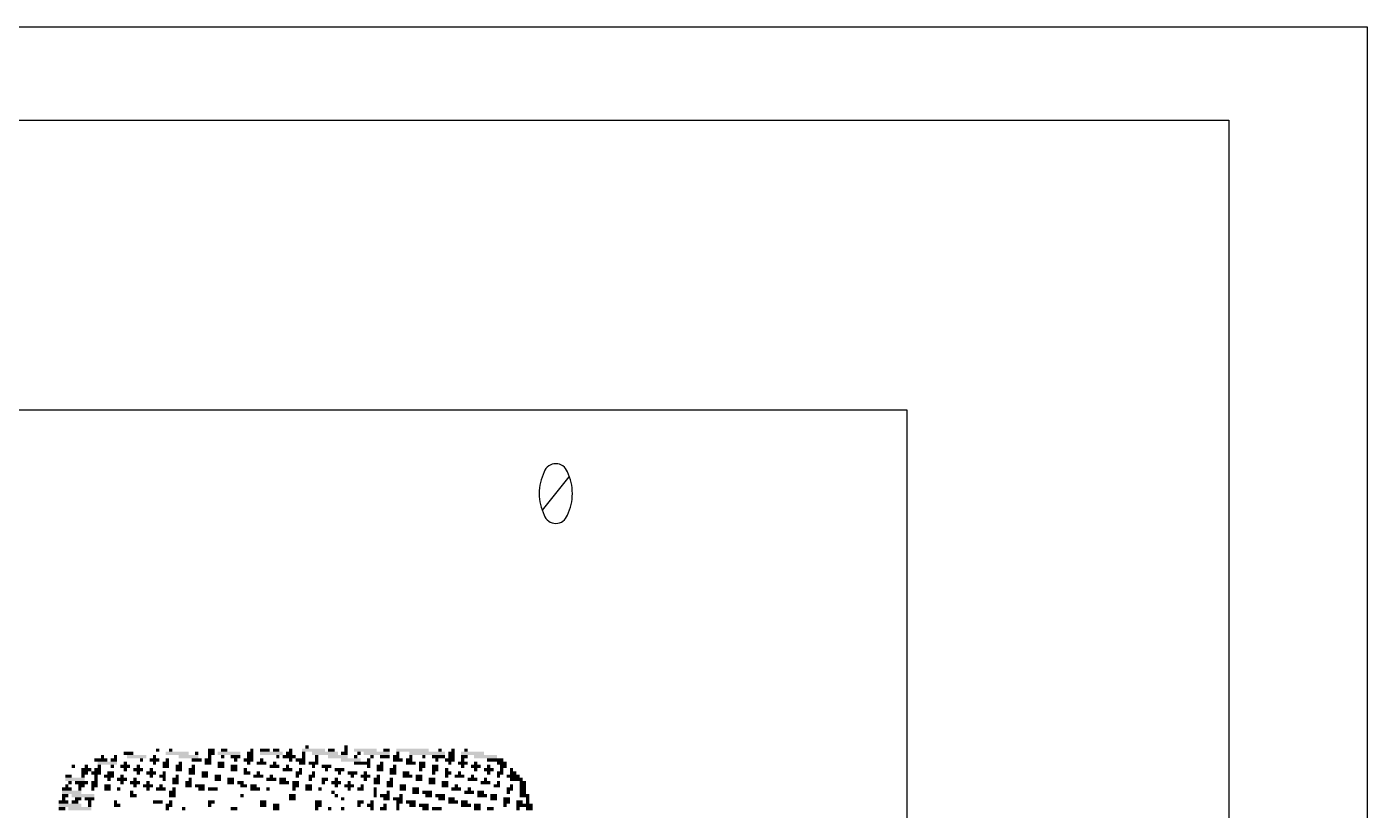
# Model space of a CAD drawing. Extents: x 0 to 124, y 0 to 91.
# Drawn here: x 43.98 to 70.21, y 43.5 to 58.83 of the extents above; entities that cross this region are included whole.
import ezdxf

# ---------------------------------------------------------------- set-up
doc = ezdxf.new("R2010")
doc.units = 0
doc.layers.add('21', color=253, linetype='CONTINUOUS')

# ---------------------------------------------------------------- blocks, each defined once
blk = doc.blocks.new('RECT')
blk.add_solid([(-0.5, -0.5), (0.5, -0.5), (-0.5, 0.5), (0.5, 0.5)])

msp = doc.modelspace()

# ---------------------------------------------------------------- linework, layer by layer
at = {"layer": '21'}
for p, q in [((13.21, 58.83), (70.21, 58.83)), ((70.21, 58.83), (70.21, 10.83)), ((15.5, 57), (67.5, 57)), ((67.5, 57), (67.5, 13)), ((61.21, 51.33), (22.21, 51.33)), ((61.21, 18.33), (61.21, 51.33)), ((54.075, 49.3704), (54.5943, 50.0196))]:
    msp.add_line(p, q, dxfattribs=at)
for centre, radius, start, end in [((54.9729, 49.695), 0.9628, 154.0109, 180.0001), ((54.3346, 50.039), 0.2402, 90, 161.0751), ((54.3346, 50.039), 0.2402, 18.9248, 90.0002), ((53.6964, 49.695), 0.9629, 359.9999, 25.9891), ((54.973, 49.695), 0.9629, 180, 205.9888), ((53.6963, 49.695), 0.9629, 334.0112, 360), ((54.3346, 49.351), 0.2402, 198.9254, 269.9998), ((54.3346, 49.351), 0.2402, 270, 341.0747)]:
    msp.add_arc(centre, radius, start, end, dxfattribs=at)

# ---------------------------------------------------------------- block references
at = {"layer": '21', "yscale": 0.0635}
for p, xscale in [((45.974, 44.6088), 0.1905), ((46.5455, 44.6723), 0.0635), ((46.9265, 44.6088), 0.4445), ((46.7995, 44.6723), 0.0635), ((47.3075, 44.6088), 0.0635), ((47.5933, 44.6723), 0.127), ((47.5933, 44.6088), 0.127), ((47.9425, 44.6088), 0.4445), ((47.8473, 44.6723), 0.127), ((48.3553, 44.6088), 0.127), ((48.387, 44.6723), 0.0635), ((48.641, 44.6723), 0.1905), ((48.768, 44.6088), 0.4445), ((48.8633, 44.6723), 0.127), ((49.1173, 44.6088), 0.127), ((49.149, 44.6723), 0.0635), ((49.5935, 44.6723), 0.4445), ((49.403, 44.6088), 0.0635), ((49.4665, 44.7358), 0.0635), ((49.8158, 44.6088), 0.508), ((49.9428, 44.6723), 0.127), ((50.1968, 44.6088), 0.127), ((50.2285, 44.7358), 0.0635), ((50.2285, 44.6723), 0.0635), ((50.6095, 44.6723), 0.4445), ((50.4825, 44.6088), 0.0635), ((50.8317, 44.6088), 0.508), ((51.0222, 44.6723), 0.127), ((51.2445, 44.6088), 0.0635), ((51.5303, 44.6723), 0.635), ((51.816, 44.6088), 0.6985), ((52.07, 44.6723), 0.0635), ((52.2923, 44.6088), 0.127), ((52.324, 44.6723), 0.0635), ((52.705, 44.6088), 0.4445), ((52.578, 44.6723), 0.0635), ((44.8945, 44.3548), 0.0635), ((45.1485, 44.2913), 0.1905), ((45.1485, 44.3548), 0.0635), ((45.4342, 44.4818), 0.254), ((45.3708, 44.2913), 0.127), ((45.5613, 44.4183), 0.381), ((45.4025, 44.3548), 0.0635), ((45.466, 44.5453), 0.0635), ((45.6565, 44.3548), 0.0635), ((45.6883, 44.4818), 0.127), ((45.72, 44.5453), 0.0635), ((45.9105, 44.3548), 0.1905), ((45.9105, 44.4183), 0.0635), ((45.9105, 44.2913), 0.0635), ((46.1328, 44.5453), 0.381), ((46.1645, 44.2913), 0.1905), ((46.1645, 44.3548), 0.0635), ((46.228, 44.4818), 0.0635), ((46.482, 44.4818), 0.1905), ((46.4185, 44.2913), 0.0635), ((46.482, 44.5453), 0.0635), ((46.482, 44.4183), 0.0635), ((46.7043, 44.4183), 0.127), ((46.7043, 44.3548), 0.127), ((46.736, 44.4818), 0.0635), ((46.9582, 44.3548), 0.127), ((46.9582, 44.2913), 0.127), ((47.1487, 44.5453), 0.381), ((46.99, 44.4183), 0.0635), ((47.2123, 44.2913), 0.127), ((47.3075, 44.4818), 0.1905), ((47.244, 44.3548), 0.0635), ((47.5297, 44.4818), 0.127), ((47.5297, 44.4183), 0.127), ((47.5615, 44.5453), 0.0635), ((47.7838, 44.4183), 0.127), ((47.7838, 44.3548), 0.127), ((47.8155, 44.5453), 0.0635), ((48.0695, 44.5453), 0.1905), ((48.0378, 44.3548), 0.127), ((48.0378, 44.2913), 0.127), ((48.0695, 44.4818), 0.0635), ((48.26, 44.2913), 0.0635), ((48.3235, 44.4818), 0.1905), ((48.3553, 44.5453), 0.127), ((48.3235, 44.4183), 0.0635), ((48.5775, 44.4183), 0.1905), ((48.5775, 44.4818), 0.0635), ((48.8315, 44.3548), 0.1905), ((48.8315, 44.4183), 0.0635), ((48.895, 44.5453), 0.0635), ((49.1173, 44.5453), 0.254), ((49.0855, 44.2913), 0.1905), ((49.0855, 44.3548), 0.0635), ((49.149, 44.4818), 0.0635), ((49.3395, 44.4818), 0.1905), ((49.3395, 44.2913), 0.0635), ((49.3713, 44.4183), 0.127), ((49.403, 44.5453), 0.0635), ((49.5935, 44.4183), 0.1905), ((49.5935, 44.3548), 0.0635), ((49.657, 44.5453), 0.0635), ((49.657, 44.4818), 0.0635), ((49.8475, 44.3548), 0.1905), ((49.8475, 44.2913), 0.0635), ((50.0697, 44.5453), 0.381), ((50.1015, 44.2913), 0.1905), ((50.3238, 44.4818), 0.381), ((50.419, 44.5453), 0.0635), ((50.546, 44.4183), 0.3175), ((50.673, 44.4818), 0.0635), ((50.673, 44.3548), 0.0635), ((50.7365, 44.5453), 0.0635), ((50.8953, 44.3548), 0.127), ((50.8953, 44.2913), 0.127), ((50.9905, 44.5453), 0.1905), ((50.927, 44.4183), 0.0635), ((51.1493, 44.2913), 0.127), ((51.2127, 44.5453), 0.127), ((51.181, 44.3548), 0.0635), ((51.2445, 44.4818), 0.1905), ((51.4985, 44.4183), 0.1905), ((51.4668, 44.4818), 0.127), ((51.4985, 44.5453), 0.0635), ((51.689, 44.2913), 0.0635), ((51.7208, 44.4183), 0.127), ((51.7208, 44.3548), 0.127), ((51.7525, 44.5453), 0.0635), ((52.0383, 44.5453), 0.254), ((51.9748, 44.3548), 0.127), ((51.9748, 44.2913), 0.127), ((52.0065, 44.4818), 0.0635), ((52.2605, 44.4818), 0.1905), ((52.197, 44.2913), 0.0635), ((52.2605, 44.4183), 0.0635), ((52.2923, 44.5453), 0.127), ((52.5145, 44.4183), 0.1905), ((52.5145, 44.4818), 0.0635), ((52.5145, 44.3548), 0.0635), ((52.5463, 44.5453), 0.127), ((52.7685, 44.3548), 0.1905), ((52.959, 44.5453), 0.4445), ((52.7685, 44.4183), 0.0635), ((52.7685, 44.2913), 0.0635), ((53.0225, 44.2913), 0.1905), ((53.0225, 44.3548), 0.0635), ((53.1495, 44.4818), 0.3175), ((53.2765, 44.4183), 0.1905), ((53.2765, 44.2913), 0.0635), ((53.3083, 44.3548), 0.127), ((53.467, 44.2913), 0.0635), ((44.7993, 44.1643), 0.127), ((44.9263, 44.1008), 0.381), ((44.831, 44.0373), 0.0635), ((45.0533, 44.0373), 0.254), ((45.085, 44.1643), 0.0635), ((45.1168, 44.2278), 0.127), ((45.339, 44.2278), 0.1905), ((45.3073, 44.0373), 0.127), ((45.339, 44.1643), 0.0635), ((45.339, 44.1008), 0.0635), ((45.593, 44.1643), 0.1905), ((45.6247, 44.2278), 0.127), ((45.593, 44.1008), 0.0635), ((45.847, 44.1008), 0.1905), ((45.847, 44.1643), 0.0635), ((45.847, 44.0373), 0.0635), ((46.101, 44.0373), 0.1905), ((46.101, 44.1008), 0.0635), ((46.1645, 44.2278), 0.0635), ((46.355, 44.0373), 0.0635), ((46.4185, 44.2278), 0.1905), ((46.4185, 44.1643), 0.0635), ((46.6408, 44.1643), 0.127), ((46.6725, 44.2278), 0.0635), ((46.6725, 44.1008), 0.0635), ((46.8948, 44.1008), 0.127), ((46.8948, 44.0373), 0.127), ((46.9265, 44.1643), 0.0635), ((47.1487, 44.0373), 0.127), ((47.1805, 44.1008), 0.0635), ((47.2123, 44.2278), 0.127), ((47.4663, 44.2278), 0.127), ((47.4663, 44.1643), 0.127), ((47.7203, 44.1643), 0.127), ((47.7203, 44.1008), 0.127), ((47.9743, 44.1008), 0.127), ((47.9743, 44.0373), 0.127), ((48.1648, 44.0373), 0.127), ((48.2918, 44.2278), 0.127), ((48.514, 44.1643), 0.1905), ((48.514, 44.2278), 0.0635), ((48.768, 44.1008), 0.1905), ((48.768, 44.1643), 0.0635), ((49.022, 44.0373), 0.1905), ((48.9903, 44.1008), 0.127), ((49.2443, 44.0373), 0.127), ((49.3078, 44.2278), 0.127), ((49.276, 44.1643), 0.0635), ((49.53, 44.1008), 0.0635), ((49.5618, 44.1643), 0.127), ((49.5935, 44.2278), 0.0635), ((49.784, 44.0373), 0.0635), ((49.8158, 44.1008), 0.127), ((50.038, 44.0373), 0.1905), ((50.038, 44.1008), 0.0635), ((50.1015, 44.2278), 0.0635), ((50.3555, 44.2278), 0.1905), ((50.292, 44.0373), 0.0635), ((50.3555, 44.1643), 0.0635), ((50.6095, 44.1643), 0.1905), ((50.6095, 44.2278), 0.0635), ((50.6095, 44.1008), 0.0635), ((50.8317, 44.1008), 0.127), ((50.8317, 44.0373), 0.127), ((50.8635, 44.1643), 0.0635), ((51.0858, 44.0373), 0.127), ((51.1175, 44.1008), 0.0635), ((51.1493, 44.2278), 0.127), ((51.4032, 44.2278), 0.127), ((51.435, 44.1643), 0.1905), ((51.6573, 44.1643), 0.127), ((51.6573, 44.1008), 0.127), ((51.9113, 44.1008), 0.127), ((51.9113, 44.0373), 0.127), ((51.943, 44.2278), 0.0635), ((52.1653, 44.0373), 0.127), ((52.2288, 44.2278), 0.127), ((52.197, 44.1643), 0.0635), ((52.451, 44.1643), 0.1905), ((52.451, 44.2278), 0.0635), ((52.705, 44.1008), 0.1905), ((52.705, 44.1643), 0.0635), ((52.959, 44.0373), 0.1905), ((52.959, 44.1008), 0.0635), ((53.0225, 44.2278), 0.0635), ((53.213, 44.1643), 0.0635), ((53.213, 44.0373), 0.0635), ((53.2448, 44.2278), 0.127), ((53.4988, 44.1643), 0.254), ((53.4988, 44.2278), 0.127), ((53.5623, 44.1008), 0.254), ((53.6893, 44.0373), 0.127), ((44.7675, 43.9103), 0.1905), ((44.8628, 43.8468), 0.381), ((44.7358, 43.7833), 0.127), ((44.7675, 43.9738), 0.0635), ((45.085, 43.7833), 0.4445), ((45.0533, 43.9738), 0.127), ((45.0215, 43.9103), 0.0635), ((45.2755, 43.9103), 0.0635), ((45.3073, 43.9738), 0.127), ((45.5613, 43.9738), 0.127), ((45.5613, 43.9103), 0.127), ((45.7835, 43.9103), 0.0635), ((46.0375, 43.8468), 0.0635), ((46.0693, 43.7833), 0.127), ((46.101, 43.9738), 0.0635), ((46.355, 43.9738), 0.1905), ((46.355, 43.9103), 0.0635), ((46.609, 43.9103), 0.1905), ((46.609, 43.9738), 0.0635), ((46.8313, 43.8468), 0.127), ((46.8313, 43.7833), 0.127), ((46.863, 43.9103), 0.0635), ((47.1487, 43.9738), 0.127), ((47.371, 43.9738), 0.1905), ((47.4028, 43.9103), 0.127), ((47.625, 43.9103), 0.1905), ((48.1965, 43.7833), 0.0635), ((48.2283, 43.9738), 0.127), ((48.4505, 43.9103), 0.1905), ((48.4188, 43.9738), 0.127), ((48.7045, 43.9103), 0.0635), ((49.1808, 43.7833), 0.127), ((49.2125, 43.9103), 0.0635), ((49.2443, 43.9738), 0.127), ((49.4983, 43.9738), 0.127), ((49.4983, 43.9103), 0.127), ((49.7205, 43.9103), 0.0635), ((49.9745, 43.8468), 0.0635), ((50.038, 43.9738), 0.0635), ((50.038, 43.7833), 0.0635), ((50.292, 43.9738), 0.1905), ((50.292, 43.9103), 0.0635), ((50.5143, 43.9103), 0.127), ((50.546, 43.9738), 0.0635), ((50.8, 43.9103), 0.0635), ((50.8, 43.8468), 0.0635), ((50.8, 43.7833), 0.0635), ((50.9905, 43.7833), 0.1905), ((51.054, 43.8468), 0.0635), ((51.0858, 43.9738), 0.127), ((51.308, 43.7833), 0.0635), ((51.3398, 43.9738), 0.127), ((51.3398, 43.9103), 0.127), ((51.5938, 43.9103), 0.127), ((51.5938, 43.8468), 0.127), ((51.816, 43.8468), 0.1905), ((51.8478, 43.7833), 0.127), ((52.07, 43.7833), 0.1905), ((52.1653, 43.9738), 0.127), ((52.3875, 43.9103), 0.1905), ((52.3875, 43.9738), 0.0635), ((52.6415, 43.8468), 0.1905), ((52.6415, 43.9103), 0.0635), ((52.8955, 43.7833), 0.1905), ((52.8638, 43.8468), 0.127), ((53.1178, 43.7833), 0.127), ((53.1813, 43.9738), 0.127), ((53.4035, 43.8468), 0.0635), ((53.4353, 43.9103), 0.127), ((53.467, 43.9738), 0.0635), ((53.721, 43.7833), 0.1905), ((53.6893, 43.9738), 0.127), ((53.6893, 43.9103), 0.127), ((53.6893, 43.8468), 0.127), ((44.704, 43.6563), 0.1905), ((44.831, 43.5928), 0.4445), ((44.6723, 43.5293), 0.127), ((44.704, 43.7198), 0.0635), ((45.0215, 43.5293), 0.4445), ((44.9263, 43.6563), 0.127), ((44.9898, 43.7198), 0.127), ((45.212, 43.7198), 0.1905), ((45.212, 43.6563), 0.0635), ((45.212, 43.5928), 0.0635), ((45.72, 43.6563), 0.0635), ((45.7518, 43.5928), 0.127), ((46.5455, 43.6563), 0.1905), ((46.7677, 43.5928), 0.127), ((46.736, 43.5293), 0.0635), ((46.7995, 43.6563), 0.0635), ((47.0535, 43.5293), 0.0635), ((47.5615, 43.5928), 0.0635), ((47.5933, 43.6563), 0.127), ((48.0378, 43.5293), 0.127), ((48.6093, 43.6563), 0.127), ((48.6093, 43.5928), 0.127), ((48.8633, 43.5928), 0.127), ((48.8633, 43.5293), 0.127), ((49.1808, 43.7198), 0.127), ((49.6887, 43.6563), 0.127), ((49.6887, 43.5928), 0.127), ((49.657, 43.5293), 0.0635), ((49.911, 43.5293), 0.0635), ((50.165, 43.7198), 0.0635), ((50.165, 43.5293), 0.0635), ((50.4825, 43.5928), 0.0635), ((50.5143, 43.6563), 0.127), ((50.7048, 43.5928), 0.127), ((50.7365, 43.6563), 0.0635), ((50.7365, 43.5293), 0.0635), ((50.9588, 43.5293), 0.127), ((51.0222, 43.7198), 0.127), ((50.9905, 43.5928), 0.0635), ((51.2445, 43.7198), 0.1905), ((51.2445, 43.5928), 0.0635), ((51.2445, 43.5293), 0.0635), ((51.2763, 43.6563), 0.127), ((51.4985, 43.6563), 0.1905), ((51.5303, 43.5928), 0.127), ((51.7525, 43.5928), 0.1905), ((51.7843, 43.5293), 0.127), ((52.0065, 43.5293), 0.1905), ((52.1018, 43.7198), 0.127), ((52.324, 43.6563), 0.1905), ((52.2923, 43.7198), 0.127), ((52.5463, 43.6563), 0.127), ((52.578, 43.5928), 0.1905), ((52.8003, 43.5928), 0.127), ((52.8003, 43.5293), 0.127), ((53.0543, 43.5293), 0.127), ((53.1178, 43.7198), 0.127), ((53.3718, 43.7198), 0.127), ((53.3718, 43.6563), 0.127), ((53.34, 43.5928), 0.0635), ((53.721, 43.5928), 0.3175), ((53.594, 43.5293), 0.0635), ((53.6258, 43.6563), 0.127), ((53.7845, 43.7198), 0.0635), ((53.7845, 43.6563), 0.0635), ((53.8163, 43.5293), 0.127)]:
    msp.add_blockref('RECT', p, dxfattribs=dict(at, xscale=xscale))

doc.saveas('drawing.dxf')
